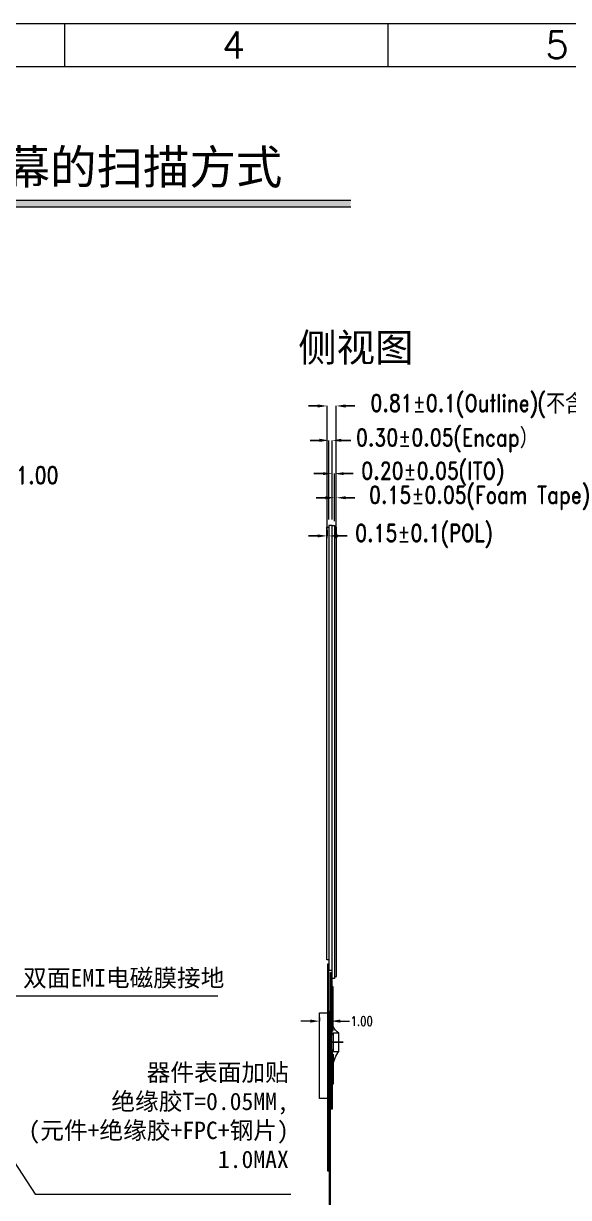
# Model space of a CAD drawing. Header units: millimetres. Extents: x 1134 to 2336, y -9 to 314.
# Drawn here: x 1555.9 to 1603, y 212.9 to 314.2 of the extents above; entities that cross this region are included whole.
import ezdxf
from ezdxf.lldxf.tags import DXFTag

# ---------------------------------------------------------------- set-up
doc = ezdxf.new("R2010")
doc.units = ezdxf.units.MM
doc.layers.get('0').update_dxf_attribs({"lineweight": 5})
doc.layers.get('Defpoints').update_dxf_attribs({"lineweight": 5})
doc.layers.add('12 Center_line', color=1, linetype='Continuous')
for name, color, linetype, lineweight in [('COF', 110, 'Continuous', 5), ('COF-IC', 2, 'Continuous', 5), ('DIM', 3, 'Continuous', 5), ('FPC', 50, 'Continuous', 5), ('ITO', 2, 'Continuous', 5), ('MFPC', 50, 'Continuous', 5), ('POL', 202, 'Continuous', 5), ('TAPE-Form', 32, 'Continuous', 5), ('TFPC', 50, 'Continuous', 5), ('图框', 7, 'Continuous', 5)]:
    doc.layers.add(name, color=color, linetype=linetype, lineweight=lineweight)
doc.styles.add('RD', font='ROMAND.shx', dxfattribs={"width": 0.8})
doc.styles.get("Standard").update_dxf_attribs({"font": 'txt', "bigfont": 'gbcbig.shx'})
doc.styles.add('宋体', font='SimSun.ttf')
tags = doc.linetypes.add('CENTER', pattern=[0.6, 0.375, -0.075, 0.075, -0.075]).pattern_tags.tags
tags[10:11] = [DXFTag(74, 4), DXFTag(75, 0), DXFTag(340, '0'), DXFTag(46, 1.0), DXFTag(50, 0.0), DXFTag(44, 0.0), DXFTag(45, 0.0)]
tags[8:9] = [DXFTag(74, 4), DXFTag(75, 0), DXFTag(340, '0'), DXFTag(46, 1.0), DXFTag(50, 0.0), DXFTag(44, 0.0), DXFTag(45, 0.0)]
tags[6:7] = [DXFTag(74, 4), DXFTag(75, 0), DXFTag(340, '0'), DXFTag(46, 1.0), DXFTag(50, 0.0), DXFTag(44, 0.0), DXFTag(45, 0.0)]
tags[4:5] = [DXFTag(74, 4), DXFTag(75, 0), DXFTag(340, '0'), DXFTag(46, 1.0), DXFTag(50, 0.0), DXFTag(44, 0.0), DXFTag(45, 0.0)]
doc.dimstyles.new('DIM', dxfattribs={"dimtxt": 0.8, "dimasz": 0.8, "dimexe": 0, "dimexo": 0.5, "dimgap": 0.11, "dimtad": 0, "dimzin": 1, "dimdsep": 46, "dimtxsty": 'RD', "dimcen": 0, "dimclrd": 256, "dimclre": 256, "dimclrt": 256, "dimadec": 0, "dimazin": 0, "dimtm": 1e-09, "dimtfac": 1, "dimtofl": 0, "dimtmove": 0, "dimatfit": 3, "dimfxl": 1, "dimlwe": -1, "dimarcsym": 0})

# ---------------------------------------------------------------- blocks, each defined once
blk = doc.blocks.new('*D11')
at = {"layer": 'Defpoints', "color": 0, "lineweight": 5, "transparency": 16777216}
for p in [(1582.59, 275.37), (1582.59, 270.91), (1582.79, 270.91)]:
    blk.add_point(p, dxfattribs=at)
at = {"layer": 'DIM', "lineweight": -2, "transparency": 16777216}
for p, q in [((1581.79, 275.37), (1580.99, 275.37)), ((1583.59, 275.37), (1584.39, 275.37))]:
    blk.add_line(p, q, dxfattribs=at)
at = {"layer": 'DIM', "transparency": 16777216}
for p, q in [((1582.59, 271.41), (1582.59, 275.37)), ((1582.79, 271.41), (1582.79, 275.37))]:
    blk.add_line(p, q, dxfattribs=at)
at = {"layer": 'DIM', "lineweight": 5, "transparency": 16777216}
for points in [[(1581.79, 275.5), (1581.79, 275.24), (1582.59, 275.37)], [(1583.59, 275.5), (1583.59, 275.24), (1582.79, 275.37)]]:
    blk.add_solid(points, dxfattribs=at)
at = {"layer": 'DIM', "lineweight": 5, "transparency": 16777216, "insert": (1591.27, 275.37), "char_height": 1.5, "attachment_point": 5, "style": 'RD'}
blk.add_mtext('\\A1;0.20±0.05(ITO)', dxfattribs=at)
blk = doc.blocks.new('*D12')
at = {"layer": 'Defpoints', "color": 0, "lineweight": 5, "transparency": 16777216}
for p in [(1582.59, 278.24), (1582.29, 270.91), (1582.59, 270.91)]:
    blk.add_point(p, dxfattribs=at)
at = {"layer": 'DIM', "lineweight": -2, "transparency": 16777216}
for p, q in [((1581.49, 278.24), (1580.69, 278.24)), ((1583.39, 278.24), (1584.19, 278.24))]:
    blk.add_line(p, q, dxfattribs=at)
at = {"layer": 'DIM', "transparency": 16777216}
for p, q in [((1582.29, 271.41), (1582.29, 278.24)), ((1582.59, 271.41), (1582.59, 278.24))]:
    blk.add_line(p, q, dxfattribs=at)
at = {"layer": 'DIM', "lineweight": 5, "transparency": 16777216}
for points in [[(1581.49, 278.38), (1581.49, 278.11), (1582.29, 278.24)], [(1583.39, 278.38), (1583.39, 278.11), (1582.59, 278.24)]]:
    blk.add_solid(points, dxfattribs=at)
at = {"layer": 'DIM', "lineweight": 5, "transparency": 16777216, "insert": (1592.53, 278.24), "char_height": 1.5, "attachment_point": 5, "style": 'RD'}
blk.add_mtext('\\A1;0.30±0.05(Encap）', dxfattribs=at)
blk = doc.blocks.new('*D18')
at = {"layer": 'Defpoints', "color": 0, "lineweight": 5, "transparency": 16777216}
for p in [(1552.64, 275.24), (1552.64, 266.35), (1553.64, 266.23)]:
    blk.add_point(p, dxfattribs=at)
at = {"layer": 'DIM', "lineweight": -2, "transparency": 16777216}
for p, q in [((1551.84, 275.24), (1551.04, 275.24)), ((1554.44, 275.24), (1555.24, 275.24))]:
    blk.add_line(p, q, dxfattribs=at)
at = {"layer": 'DIM', "transparency": 16777216}
for p, q in [((1552.64, 266.85), (1552.64, 275.24)), ((1553.64, 266.73), (1553.64, 275.24))]:
    blk.add_line(p, q, dxfattribs=at)
at = {"layer": 'DIM', "lineweight": 5, "transparency": 16777216}
for points in [[(1551.84, 275.38), (1551.84, 275.11), (1552.64, 275.24)], [(1554.44, 275.38), (1554.44, 275.11), (1553.64, 275.24)]]:
    blk.add_solid(points, dxfattribs=at)
at = {"layer": 'DIM', "lineweight": 5, "transparency": 16777216, "insert": (1557.12, 275.24), "char_height": 1.5, "attachment_point": 5, "style": 'RD'}
blk.add_mtext('1.00', dxfattribs=at)
blk = doc.blocks.new('*D22')
at = {"layer": 'Defpoints', "color": 0, "lineweight": 5, "transparency": 16777216}
for p in [(1582.14, 270), (1582.29, 270), (1582.29, 270)]:
    blk.add_point(p, dxfattribs=at)
at = {"layer": 'DIM', "transparency": 16777216}
for p, q in [((1582.14, 270.5), (1582.14, 270)), ((1582.29, 270.5), (1582.29, 270))]:
    blk.add_line(p, q, dxfattribs=at)
at = {"layer": 'DIM', "lineweight": -2, "transparency": 16777216}
for p, q in [((1581.34, 270), (1580.54, 270)), ((1583.09, 270), (1583.89, 270))]:
    blk.add_line(p, q, dxfattribs=at)
at = {"layer": 'DIM', "lineweight": 5, "transparency": 16777216}
for points in [[(1581.34, 270.13), (1581.34, 269.87), (1582.14, 270)], [(1583.09, 270.13), (1583.09, 269.87), (1582.29, 270)]]:
    blk.add_solid(points, dxfattribs=at)
at = {"layer": 'DIM', "lineweight": 5, "transparency": 16777216, "insert": (1590.51, 270), "char_height": 1.5, "attachment_point": 5, "style": 'RD'}
blk.add_mtext('\\A1;0.15±0.1(POL)', dxfattribs=at)
blk = doc.blocks.new('R200NRK-001-PNL-V01-B')
at = {"layer": 'ITO'}
for points in [[(431.46, 280.65), (431.46, 242.27), (431.76, 242.27), (431.76, 280.65)], [(431.76, 280.65), (431.96, 280.65), (431.96, 241.57), (431.76, 241.57)]]:
    blk.add_lwpolyline(points, close=True, dxfattribs=at)
blk = doc.blocks.new('R200NRK-001-POL-V01-B')
at = {"layer": 'POL'}
blk.add_lwpolyline([(812.23, 243.17), (812.08, 243.17), (812.08, 280.5), (812.23, 280.5)], close=True, dxfattribs=at)
at = {"layer": 'DIM', "lineweight": 5}
blk.add_blockref('R200NRK-001-PNL-V01-B', (380.78, 0), dxfattribs=at)
blk = doc.blocks.new('R200NRK-001-COF-V01-B')
at = {"layer": '12 Center_line'}
blk.add_lwpolyline([(617.68, 253.94), (616.46, 253.94)], dxfattribs=at)
at = {"layer": 'COF'}
for points in [[(616.6, 259.95), (616.67, 259.95), (616.67, 248.16), (616.6, 248.16)], [(616.74, 254.61), (616.82, 254.61), (616.82, 254.64), (616.74, 254.64)], [(616.74, 253.3), (616.82, 253.3), (616.82, 253.26), (616.74, 253.26)]]:
    blk.add_lwpolyline(points, close=True, dxfattribs=at)
at = {"layer": 'COF', "color": 2, "lineweight": 5}
for points in [[(616.67, 254.59), (616.74, 254.59), (616.74, 259.95), (616.67, 259.95)], [(616.67, 253.32), (616.74, 253.32), (616.74, 248.16), (616.67, 248.16)]]:
    blk.add_lwpolyline(points, dxfattribs=at)
at = {"layer": 'COF', "color": 5, "lineweight": 5}
for points in [[(616.74, 254.97), (616.82, 254.97), (616.82, 258.73), (616.74, 258.73)], [(616.74, 252.91), (616.82, 252.91), (616.82, 250.34), (616.74, 250.34)]]:
    blk.add_lwpolyline(points, dxfattribs=at)
at = {"layer": 'COF', "color": 132}
for points in [[(617.32, 254.72, -0.167365), (616.82, 255.32)], [(616.82, 251.96, -0.137571), (617.32, 253.16)]]:
    blk.add_lwpolyline(points, format="xyb", dxfattribs=at)
at = {"layer": 'COF-IC', "lineweight": 5}
blk.add_lwpolyline([(616.82, 253.16), (617.32, 253.16), (617.32, 254.72), (616.82, 254.72)], close=True, dxfattribs=at)
blk = doc.blocks.new('*D26')
at = {"layer": 'Defpoints', "color": 0, "lineweight": 5, "transparency": 16777216}
for p in [(1582.79, 273.29), (1582.79, 270.76), (1582.94, 270.76)]:
    blk.add_point(p, dxfattribs=at)
at = {"layer": 'DIM', "lineweight": -2, "transparency": 16777216}
for p, q in [((1581.99, 273.29), (1581.19, 273.29)), ((1583.74, 273.29), (1584.54, 273.29))]:
    blk.add_line(p, q, dxfattribs=at)
at = {"layer": 'DIM', "transparency": 16777216}
for p, q in [((1582.79, 271.26), (1582.79, 273.29)), ((1582.94, 271.26), (1582.94, 273.29))]:
    blk.add_line(p, q, dxfattribs=at)
at = {"layer": 'DIM', "lineweight": 5, "transparency": 16777216}
for points in [[(1581.99, 273.42), (1581.99, 273.16), (1582.79, 273.29)], [(1583.74, 273.42), (1583.74, 273.16), (1582.94, 273.29)]]:
    blk.add_solid(points, dxfattribs=at)
at = {"layer": 'DIM', "lineweight": 5, "transparency": 16777216, "insert": (1595.31, 273.29), "char_height": 1.5, "attachment_point": 5, "style": 'RD'}
blk.add_mtext('\\A1;0.15±0.05(Foam Tape)', dxfattribs=at)
blk = doc.blocks.new('R200NRK-001-FOM-V01-B')
at = {"layer": 'TAPE-Form', "lineweight": 5}
for p, q in [((1024.91, 280.5), (1024.91, 241.72)), ((1025.06, 280.5), (1024.91, 280.5)), ((1025.06, 241.72), (1025.06, 280.5)), ((1024.91, 241.72), (1025.06, 241.72))]:
    blk.add_line(p, q, dxfattribs=at)
blk = doc.blocks.new('*D27')
at = {"layer": 'Defpoints', "color": 0, "lineweight": 5, "transparency": 16777216}
for p in [(1582.94, 281.21), (1582.14, 269.3), (1582.94, 269.3)]:
    blk.add_point(p, dxfattribs=at)
at = {"layer": 'DIM', "lineweight": -2, "transparency": 16777216}
for p, q in [((1581.34, 281.21), (1580.54, 281.21)), ((1583.74, 281.21), (1584.54, 281.21))]:
    blk.add_line(p, q, dxfattribs=at)
at = {"layer": 'DIM', "transparency": 16777216}
for p, q in [((1582.14, 269.8), (1582.14, 281.21)), ((1582.94, 269.8), (1582.94, 281.21))]:
    blk.add_line(p, q, dxfattribs=at)
at = {"layer": 'DIM', "lineweight": 5, "transparency": 16777216}
for points in [[(1581.34, 281.34), (1581.34, 281.07), (1582.14, 281.21)], [(1583.74, 281.34), (1583.74, 281.07), (1582.94, 281.21)]]:
    blk.add_solid(points, dxfattribs=at)
at = {"layer": 'DIM', "lineweight": 5, "transparency": 16777216, "insert": (1600.09, 281.21), "char_height": 1.5, "attachment_point": 5, "style": 'RD'}
blk.add_mtext('\\A1;0.81±0.1{\\A0;(Outline)(\\fSimSun|b0|i0|c134|p2;不含保护膜\\Fromand|c134;+FPC)}', dxfattribs=at)
blk = doc.blocks.new('OK-14GM040-04-C')
at = {"color": 7, "lineweight": 5}
for p, q in [((1112.93, 162.36), (1112.88, 162.31)), ((1112.88, 162.08), (1112.88, 162.31)), ((1112.93, 161.85), (1112.93, 162.36)), ((1112.93, 162.36), (1113.2, 162.36)), ((1113.2, 162.36), (1113.2, 162.24)), ((1113.2, 162.29), (1113.46, 162.29)), ((1113.2, 162.24), (1113.46, 162.24)), ((1113.34, 162.29), (1113.34, 162.24)), ((1113.45, 161.01), (1113.45, 162.29)), ((1113.46, 162.67), (1113.46, 162.17)), ((1113.54, 162.67), (1113.46, 162.67)), ((1113.46, 162.42), (1113.54, 162.42)), ((1113.5, 161.21), (1113.5, 162.1)), ((1113.54, 162.17), (1113.54, 162.67)), ((1112.88, 161.5), (1112.88, 161.8)), ((1112.88, 160.99), (1112.88, 161.23)), ((1112.91, 161.85), (1112.91, 161.46)), ((1112.93, 162.03), (1113.45, 162.03)), ((1112.93, 161.85), (1113.45, 161.85)), ((1112.93, 161.45), (1112.93, 160.94)), ((1112.93, 161.45), (1113.45, 161.45)), ((1112.93, 161.28), (1113.45, 161.28)), ((1112.98, 161.85), (1112.98, 162.03)), ((1112.98, 161.28), (1112.98, 161.45)), ((1113.2, 161.06), (1113.46, 161.06)), ((1113.2, 160.94), (1113.2, 161.06)), ((1113.34, 161.06), (1113.34, 161.01)), ((1113.5, 162), (1113.45, 162)), ((1113.5, 161.3), (1113.45, 161.3)), ((1113.46, 161.13), (1113.46, 160.63)), ((1113.54, 160.63), (1113.54, 161.13)), ((1112.93, 160.94), (1112.88, 160.99)), ((1112.93, 160.94), (1113.2, 160.94)), ((1113.2, 161.01), (1113.46, 161.01)), ((1113.46, 160.88), (1113.54, 160.88)), ((1113.46, 160.63), (1113.54, 160.63))]:
    blk.add_line(p, q, dxfattribs=at)
for centre, radius, start, end in [((1112.93, 162.08), 0.05, 180, 270), ((1113.44, 162.17), 0.1, 275.778, 0), ((1113.44, 162.17), 0.02, 300.0025, 0), ((1112.93, 161.8), 0.05, 90, 180), ((1112.93, 161.5), 0.05, 180, 270), ((1112.93, 161.23), 0.05, 90, 180), ((1113.44, 161.13), 0.1, 0, 84.222), ((1113.44, 161.13), 0.02, 0, 59.9974)]:
    blk.add_arc(centre, radius, start, end, dxfattribs=at)
blk = doc.blocks.new('*D35')
at = {"layer": 'Defpoints', "color": 0, "lineweight": 5, "transparency": 16777216}
for p in [(1582.13, 159.85), (1583.11, 159.67), (1583.11, 157.16)]:
    blk.add_point(p, dxfattribs=at)
at = {"layer": 'DIM', "linetype": 'ByBlock', "lineweight": 5, "transparency": 16777216}
for p, q in [((1582.13, 159.35), (1582.13, 157.16)), ((1583.11, 159.17), (1583.11, 157.16)), ((1581.33, 157.16), (1580.53, 157.16)), ((1583.91, 157.16), (1584.71, 157.16))]:
    blk.add_line(p, q, dxfattribs=at)
at = {"layer": 'DIM', "lineweight": 5, "transparency": 16777216}
for points in [[(1581.33, 157.3), (1581.33, 157.03), (1582.13, 157.16)], [(1583.91, 157.3), (1583.91, 157.03), (1583.11, 157.16)]]:
    blk.add_solid(points, dxfattribs=at)
at = {"layer": 'DIM', "lineweight": 5, "transparency": 16777216, "insert": (1585.81, 157.16), "char_height": 0.8, "attachment_point": 5, "style": 'RD'}
blk.add_mtext('0.98', dxfattribs=at)
blk = doc.blocks.new('*D36')
at = {"layer": 'Defpoints', "color": 0, "lineweight": 5, "transparency": 16777216}
for p in [(1581.49, 227.96), (1582.49, 228.14), (1582.49, 227.96)]:
    blk.add_point(p, dxfattribs=at)
at = {"layer": 'DIM', "linetype": 'ByBlock', "lineweight": 5, "transparency": 16777216}
for p, q in [((1580.69, 228.14), (1579.89, 228.14)), ((1581.49, 228.46), (1581.49, 228.14)), ((1582.49, 228.46), (1582.49, 228.14)), ((1583.29, 228.14), (1584.09, 228.14))]:
    blk.add_line(p, q, dxfattribs=at)
at = {"layer": 'DIM', "lineweight": 5, "transparency": 16777216}
for points in [[(1580.69, 228.28), (1580.69, 228.01), (1581.49, 228.14)], [(1583.29, 228.28), (1583.29, 228.01), (1582.49, 228.14)]]:
    blk.add_solid(points, dxfattribs=at)
at = {"layer": 'DIM', "lineweight": 5, "transparency": 16777216, "insert": (1585.14, 228.14), "char_height": 0.8, "attachment_point": 5, "style": 'RD'}
blk.add_mtext('1.00', dxfattribs=at)
blk = doc.blocks.new('R200CSK-001-MFPC-V01-B')
at = {"layer": 'FPC', "lineweight": 5}
h = blk.add_hatch(color=4, dxfattribs=at)
h.dxf.hatch_style = 1
h.paths.add_polyline_path([(1582.329, 161.967), (1582.329, 158.467), (1582.129, 158.467), (1582.129, 161.967)])
at = {"layer": 'FPC', "color": 4, "lineweight": 5}
blk.add_lwpolyline([(1582.329, 161.967), (1582.329, 158.467), (1582.129, 158.467), (1582.129, 161.967)], close=True, dxfattribs=at)
at = {"layer": 'MFPC', "color": 2, "lineweight": 5}
blk.add_lwpolyline([(1582.329, 228.932), (1582.329, 158.467), (1582.449, 158.467), (1582.449, 228.932)], close=True, dxfattribs=at)
at = {"layer": 'FPC', "color": 1, "linetype": 'CENTER', "lineweight": 5, "xscale": -1}
blk.add_blockref('OK-14GM040-04-C', (2695.992, -1.438), dxfattribs=at)
at = {"layer": 'DIM', "lineweight": 5}
dim = blk.add_linear_dim(base=(1583.109, 157.162), p1=(1582.129, 159.853), p2=(1583.109, 159.674), dimstyle='DIM', override={"dimfxl": 1.25, "dimlwd": 5, "dimlwe": 5, "dimarcsym": 1}, dxfattribs=at)
dim.commit()
dim.dimension.update_dxf_attribs({"geometry": '*D35', "text_midpoint": (1585.809, 157.162)})
blk = doc.blocks.new('R200CSK-001-TFPC-V01-B')
at = {"layer": 'FPC', "lineweight": 5}
blk.add_hatch(color=4, dxfattribs=at).paths.add_polyline_path([(1582.488, 228.85), (1582.488, 221.48), (1582.288, 221.48), (1582.288, 228.85)])
at = {"layer": 'FPC', "color": 4, "lineweight": 5}
blk.add_lwpolyline([(1582.488, 228.85), (1582.488, 221.48), (1582.288, 221.48), (1582.288, 228.85)], close=True, dxfattribs=at)
at = {"layer": 'TFPC', "color": 2, "lineweight": 5}
blk.add_lwpolyline([(1582.168, 233.067), (1582.168, 215.217), (1582.288, 215.217), (1582.288, 233.067)], close=True, dxfattribs=at)
at = {"layer": 'TFPC', "color": 0, "lineweight": 5}
blk.add_lwpolyline([(1582.168, 228.85), (1582.168, 221.48), (1581.488, 221.48), (1581.488, 228.85)], close=True, dxfattribs=at)
at = {"layer": 'DIM', "lineweight": 5}
dim = blk.add_linear_dim(base=(1582.488, 228.144), p1=(1581.488, 227.956), p2=(1582.488, 227.956), dimstyle='DIM', override={"dimfxl": 1.25, "dimlwd": 5, "dimlwe": 5, "dimarcsym": 1}, dxfattribs=at)
dim.commit()
dim.dimension.update_dxf_attribs({"geometry": '*D36', "text_midpoint": (1585.142, 228.144)})

msp = doc.modelspace()

# ---------------------------------------------------------------- hatches: boundary and pattern name
at = {"layer": 'DIM', "lineweight": 5}
h = msp.add_hatch(color=2, dxfattribs=at)
h.dxf.hatch_style = 1
h.paths.add_polyline_path([(1584.014, 298.379), (1584.014, 298.923), (1537.533, 298.923), (1537.533, 298.379)])
h = msp.add_hatch(color=2, dxfattribs=at)
h.dxf.hatch_style = 1
h.paths.add_polyline_path([(1584.185, 298.379), (1584.185, 298.923), (1537.705, 298.923), (1537.705, 298.379)])

# ---------------------------------------------------------------- linework, layer by layer
at = {"layer": 'DIM', "color": 2, "lineweight": 5}
for p, q in [((1584.014, 298.923), (1537.533, 298.923)), ((1584.185, 298.923), (1537.705, 298.923)), ((1537.533, 298.379), (1584.014, 298.379)), ((1537.705, 298.379), (1584.185, 298.379))]:
    msp.add_line(p, q, dxfattribs=at)
at = {"layer": '图框', "color": 7, "linetype": 'ByBlock', "lineweight": 5, "ltscale": 0.55}
for p, q in [((1559.498, 310.478), (1559.498, 314.203)), ((1587.428, 310.478), (1587.428, 314.203)), ((1475.707, 310.478), (1755.01, 310.478))]:
    msp.add_line(p, q, dxfattribs=at)
msp.add_lwpolyline([(1471.983, 314.203), (1758.734, 314.203), (1758.734, 111.214), (1471.983, 111.214)], close=True, dxfattribs=at)

# ---------------------------------------------------------------- block references
at = {"layer": 'DIM', "lineweight": 5}
for name, p in [('R200NRK-001-POL-V01-B', (770.053, -9.74)), ('R200NRK-001-FOM-V01-B', (557.884, -9.74)), ('R200CSK-001-TFPC-V01-B', (0, 0)), ('R200NRK-001-COF-V01-B', (965.848, -27.624)), ('R200CSK-001-MFPC-V01-B', (0, 0))]:
    msp.add_blockref(name, p, dxfattribs=at)

# ---------------------------------------------------------------- texts
at = {"layer": 'DIM', "color": 2, "lineweight": 5, "insert": (1540.177, 303.29), "char_height": 2.94053, "width": 41.39485, "attachment_point": 1}
msp.add_mtext('{\\fSimSun|b0|i0|c134|p2; 注意屏幕的扫描方式}', dxfattribs=at)
at = {"layer": 'DIM', "color": 3, "char_height": 1.5, "attachment_point": 3, "style": '宋体'}
for s, insert, width in [('{\\fSimSun|b0|i0|c134|p54;双面EMI电磁膜接地}', (1573.274, 232.625), 19.70966), ('器件表面加贴\\P绝缘胶T=0.05MM,\\P{\\fSimSun|b0|i0|c134|p54;(元件+绝缘胶+FPC+钢片)\\P}1.0MAX', (1578.835, 224.471), 33.3589)]:
    msp.add_mtext(s, dxfattribs=dict(at, insert=insert, width=width))
at = {"layer": '图框', "color": 7, "linetype": 'ByBlock', "lineweight": 5, "ltscale": 0.55, "char_height": 2.328, "width": 3.96258, "attachment_point": 1}
for s, insert in [('4', (1573.08, 313.501)), ('5', (1601.01, 313.501))]:
    msp.add_mtext(s, dxfattribs=dict(at, insert=insert))
at = {"layer": '图框', "color": 1, "lineweight": 5, "insert": (1579.655, 287.465), "char_height": 2.43019, "width": 22.62382, "attachment_point": 1}
msp.add_mtext('{\\fSimSun|b0|i0|c134|p2;侧视图}', dxfattribs=at)

# ---------------------------------------------------------------- dimensions: what is measured, and where the dimension line sits
at = {"layer": 'DIM', "lineweight": 5}
for base, p1, p2, text, picture, middle in [((1582.942551495, 281.205937748), (1582.137551495, 269.302829101), (1582.942551495, 269.302829101), '<>{\\A0;(Outline)(\\fSimSun|b0|i0|c134|p2;不含保护膜\\Fromand|c134;+FPC)}', '*D27', (1600.085911431, 281.205937748)), ((1582.288, 269.999), (1582.138, 269.999), (1582.288, 269.999), '<>(POL)', '*D22', (1590.512, 269.999))]:
    dim = msp.add_linear_dim(base=base, p1=p1, p2=p2, text=text, dimstyle='DIM', override={"dimtxt": 1.5, "dimgap": 0.11, "dimtol": 1, "dimlim": 0, "dimtp": 0.1, "dimtm": 0.1, "dimtfac": 1, "dimtdec": 3, "dimfxl": 0.8, "dimtolj": 1, "dimarcsym": 1}, dxfattribs=at)
    dim.commit()
    dim.dimension.update_dxf_attribs({"geometry": picture, "text_midpoint": middle})
for base, p1, p2, text, override, picture, middle in [((1582.588, 278.243), (1582.288, 270.912), (1582.588, 270.912), '<>(Encap）', {"dimtxt": 1.5, "dimtol": 1, "dimtp": 0.05, "dimtm": 0.05, "dimtdec": 3, "dimfxl": 0.8, "dimtolj": 1, "dimarcsym": 1}, '*D12', (1592.527, 278.243)), ((1582.588, 275.37), (1582.788, 270.912), (1582.588, 270.912), '<>(ITO)', {"dimtxt": 1.5, "dimgap": 0.11, "dimtol": 1, "dimlim": 0, "dimtp": 0.05, "dimtm": 0.05, "dimtfac": 1, "dimtdec": 3, "dimfxl": 0.8, "dimtolj": 1, "dimarcsym": 1}, '*D11', (1591.269, 275.37)), ((1582.793, 273.291), (1582.943, 270.762), (1582.793, 270.762), '<>(Foam Tape)', {"dimtxt": 1.5, "dimgap": 0.11, "dimtol": 1, "dimlim": 0, "dimtp": 0.05, "dimtm": 0.05, "dimtfac": 1, "dimtdec": 3, "dimfxl": 0.8, "dimtolj": 1, "dimarcsym": 1}, '*D26', (1595.31, 273.291))]:
    dim = msp.add_linear_dim(base=base, p1=p1, p2=p2, text=text, dimstyle='DIM', override=override, dxfattribs=at)
    dim.commit()
    dim.dimension.update_dxf_attribs({"geometry": picture, "text_midpoint": middle, "dimtype": 160})
dim = msp.add_linear_dim(base=(1552.643, 275.244), p1=(1553.643, 266.225), p2=(1552.643, 266.348), dimstyle='DIM', override={"dimtxt": 1.5, "dimfxl": 0.8, "dimarcsym": 1}, dxfattribs=at)
dim.commit()
dim.dimension.update_dxf_attribs({"geometry": '*D18', "text_midpoint": (1557.124, 275.244), "dimtype": 160})

# ---------------------------------------------------------------- leaders
for points in [[(1547.932, 227.474), (1555.257, 230.335), (1572.716, 230.335)], [(1551.867, 220.961), (1556.935, 213.209), (1579.021, 213.209)]]:
    msp.add_leader(points, dimstyle='DIM', override={"dimgap": 0.11, "dimtad": 0, "dimfxl": 1.25, "dimlwd": 5, "dimlwe": 5, "dimarcsym": 1}, dxfattribs=at)

doc.saveas('drawing.dxf')
